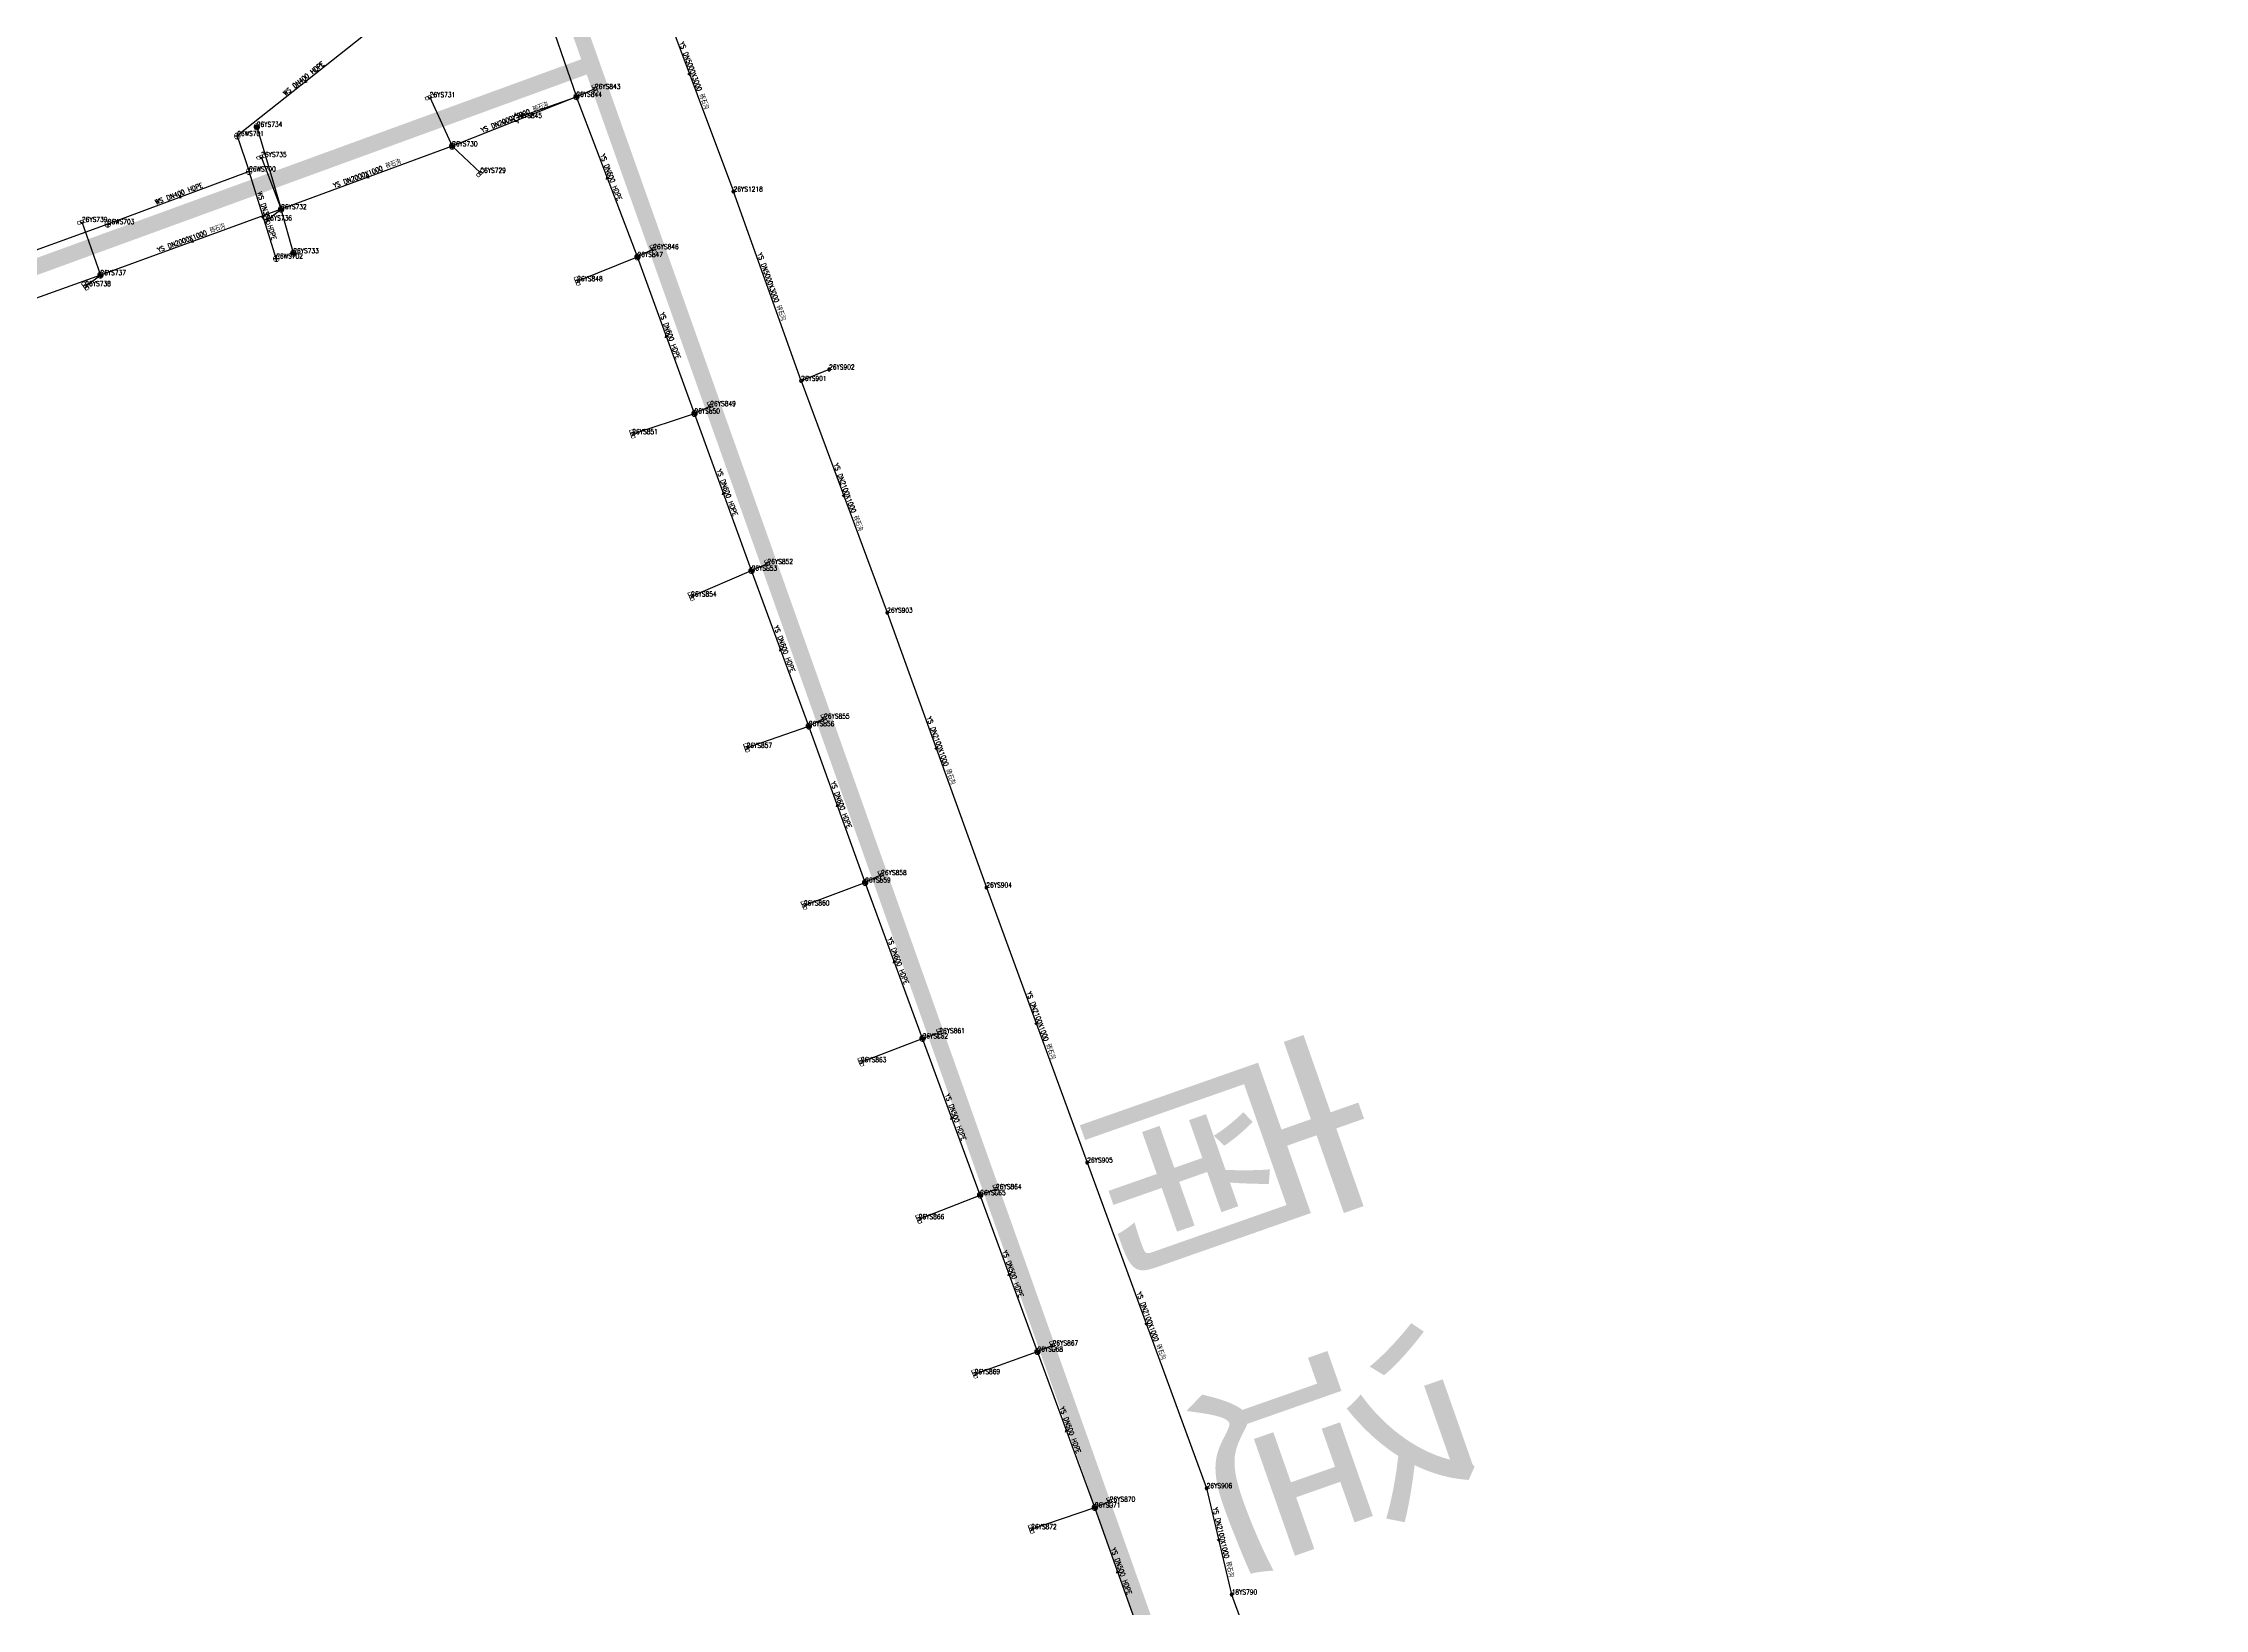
# Model space of a CAD drawing. Extents: x 78813 to 99477, y 2421021 to 2448125.
# Drawn here: x 88101.1 to 88502.1, y 2423103.4 to 2423393.8 of the extents above; entities that cross this region are included whole.
import ezdxf
from ezdxf.enums import TextEntityAlignment as Align

# ---------------------------------------------------------------- set-up
doc = ezdxf.new("R2010")
doc.units = 0
doc.set_wipeout_variables(frame=1)
doc.layers.get('0').update_dxf_attribs({"linetype": 'CONTINUOUS'})
for name, color, linetype in [('DX_WS', 16, 'CONTINUOUS'), ('DX_YS', 42, 'CONTINUOUS'), ('道路', 5, 'CONTINUOUS')]:
    doc.layers.add(name, color=color, linetype=linetype)
doc.layers.add('WSLINE', color=7, linetype='CONTINUOUS', true_color=0x7f0000)
doc.layers.add('YSLINE', color=7, linetype='CONTINUOUS', true_color=0xcc9900)
doc.layers.add('道路名称', color=7, linetype='CONTINUOUS', lineweight=0)
doc.styles.add('CcNameZT', font='txt.SHX', dxfattribs={"width": 0.8, "bigfont": 'HZTXT.SHX'})
doc.styles.add('PointNameZT', font='txt.SHX', dxfattribs={"width": 0.8, "bigfont": 'HZTXT.SHX'})
doc.styles.add('宋体0.7', font='', dxfattribs={"width": 0.7})
doc.styles.get('宋体0.7').set_extended_font_data('SimSun')

# ---------------------------------------------------------------- blocks, each defined once
blk = doc.blocks.new('PS污水井')
blk.add_lwpolyline([(1, 0), (1, 0.07), (0.99, 0.14), (0.98, 0.21), (0.96, 0.28), (0.94, 0.34), (0.91, 0.41), (0.88, 0.47), (0.85, 0.53), (0.81, 0.59), (0.77, 0.64), (0.72, 0.69), (0.67, 0.74), (0.62, 0.79), (0.56, 0.83), (0.5, 0.87), (0.44, 0.9), (0.37, 0.93), (0.31, 0.95), (0.24, 0.97), (0.17, 0.98), (0.1, 0.99), (0.03, 1), (-0.03, 1), (-0.1, 0.99), (-0.17, 0.98), (-0.24, 0.97), (-0.31, 0.95), (-0.37, 0.93), (-0.44, 0.9), (-0.5, 0.87), (-0.56, 0.83), (-0.62, 0.79), (-0.67, 0.74), (-0.72, 0.69), (-0.77, 0.64), (-0.81, 0.59), (-0.85, 0.53), (-0.88, 0.47), (-0.91, 0.41), (-0.94, 0.34), (-0.96, 0.28), (-0.98, 0.21), (-0.99, 0.14), (-1, 0.07), (-1, 0), (-1, -0.07), (-0.99, -0.14), (-0.98, -0.21), (-0.96, -0.28), (-0.94, -0.34), (-0.91, -0.41), (-0.88, -0.47), (-0.85, -0.53), (-0.81, -0.59), (-0.77, -0.64), (-0.72, -0.69), (-0.67, -0.74), (-0.62, -0.79), (-0.56, -0.83), (-0.5, -0.87), (-0.44, -0.9), (-0.37, -0.93), (-0.31, -0.95), (-0.24, -0.97), (-0.17, -0.98), (-0.1, -0.99), (-0.03, -1), (0.03, -1), (0.1, -0.99), (0.17, -0.98), (0.24, -0.97), (0.31, -0.95), (0.37, -0.93), (0.44, -0.9), (0.5, -0.87), (0.56, -0.83), (0.62, -0.79), (0.67, -0.74), (0.72, -0.69), (0.77, -0.64), (0.81, -0.59), (0.85, -0.53), (0.88, -0.47), (0.91, -0.41), (0.94, -0.34), (0.96, -0.28), (0.98, -0.21), (0.99, -0.14), (1, 0)], close=True)
blk.add_wipeout([(1, 0), (1, 0.07), (0.99, 0.14), (0.98, 0.21), (0.96, 0.28), (0.94, 0.34), (0.91, 0.41), (0.88, 0.47), (0.85, 0.53), (0.81, 0.59), (0.77, 0.64), (0.72, 0.69), (0.67, 0.74), (0.62, 0.79), (0.56, 0.83), (0.5, 0.87), (0.44, 0.9), (0.37, 0.93), (0.31, 0.95), (0.24, 0.97), (0.17, 0.98), (0.1, 0.99), (0.03, 1), (-0.03, 1), (-0.1, 0.99), (-0.17, 0.98), (-0.24, 0.97), (-0.31, 0.95), (-0.37, 0.93), (-0.44, 0.9), (-0.5, 0.87), (-0.56, 0.83), (-0.62, 0.79), (-0.67, 0.74), (-0.72, 0.69), (-0.77, 0.64), (-0.81, 0.59), (-0.85, 0.53), (-0.88, 0.47), (-0.91, 0.41), (-0.94, 0.34), (-0.96, 0.28), (-0.98, 0.21), (-0.99, 0.14), (-1, 0.07), (-1, 0), (-1, -0.07), (-0.99, -0.14), (-0.98, -0.21), (-0.96, -0.28), (-0.94, -0.34), (-0.91, -0.41), (-0.88, -0.47), (-0.85, -0.53), (-0.81, -0.59), (-0.77, -0.64), (-0.72, -0.69), (-0.67, -0.74), (-0.62, -0.79), (-0.56, -0.83), (-0.5, -0.87), (-0.44, -0.9), (-0.37, -0.93), (-0.31, -0.95), (-0.24, -0.97), (-0.17, -0.98), (-0.1, -0.99), (-0.03, -1), (0.03, -1), (0.1, -0.99), (0.17, -0.98), (0.24, -0.97), (0.31, -0.95), (0.37, -0.93), (0.44, -0.9), (0.5, -0.87), (0.56, -0.83), (0.62, -0.79), (0.67, -0.74), (0.72, -0.69), (0.77, -0.64), (0.81, -0.59), (0.85, -0.53), (0.88, -0.47), (0.91, -0.41), (0.94, -0.34), (0.96, -0.28), (0.98, -0.21), (0.99, -0.14)])
for p, q in [((-1, 0), (0, 0)), ((0, 1), (0, 0)), ((0, 0), (0, -1)), ((0, 0), (1, 0))]:
    blk.add_line(p, q)
blk = doc.blocks.new('GC546')
at = {"color": 0}
for p in [(0.866, 0.5), (0.866, -0.5)]:
    blk.add_line(p, (0, 0), dxfattribs=at)
blk = doc.blocks.new('PS非普查')
blk.add_lwpolyline([(3.7, 0), (5.3, 0)])
blk.add_wipeout([(0.5, 0), (0.5, 0.03), (0.5, 0.07), (0.49, 0.1), (0.48, 0.14), (0.47, 0.17), (0.46, 0.2), (0.44, 0.23), (0.42, 0.26), (0.4, 0.29), (0.38, 0.32), (0.36, 0.35), (0.33, 0.37), (0.31, 0.39), (0.28, 0.41), (0.25, 0.43), (0.22, 0.45), (0.19, 0.46), (0.15, 0.48), (0.12, 0.49), (0.09, 0.49), (0.05, 0.5), (0.02, 0.5), (-0.02, 0.5), (-0.05, 0.5), (-0.09, 0.49), (-0.12, 0.49), (-0.15, 0.48), (-0.19, 0.46), (-0.22, 0.45), (-0.25, 0.43), (-0.28, 0.41), (-0.31, 0.39), (-0.33, 0.37), (-0.36, 0.35), (-0.38, 0.32), (-0.4, 0.29), (-0.42, 0.26), (-0.44, 0.23), (-0.46, 0.2), (-0.47, 0.17), (-0.48, 0.14), (-0.49, 0.1), (-0.5, 0.07), (-0.5, 0.03), (-0.5, 0), (-0.5, -0.03), (-0.5, -0.07), (-0.49, -0.1), (-0.48, -0.14), (-0.47, -0.17), (-0.46, -0.2), (-0.44, -0.23), (-0.42, -0.26), (-0.4, -0.29), (-0.38, -0.32), (-0.36, -0.35), (-0.33, -0.37), (-0.31, -0.39), (-0.28, -0.41), (-0.25, -0.43), (-0.22, -0.45), (-0.19, -0.46), (-0.15, -0.48), (-0.12, -0.49), (-0.09, -0.49), (-0.05, -0.5), (-0.02, -0.5), (0.02, -0.5), (0.05, -0.5), (0.09, -0.49), (0.12, -0.49), (0.15, -0.48), (0.19, -0.46), (0.22, -0.45), (0.25, -0.43), (0.28, -0.41), (0.31, -0.39), (0.33, -0.37), (0.36, -0.35), (0.38, -0.32), (0.4, -0.29), (0.42, -0.26), (0.44, -0.23), (0.46, -0.2), (0.47, -0.17), (0.48, -0.14), (0.49, -0.1), (0.5, -0.07)])
blk.add_line((0.5, 0), (2.1, 0))
blk.add_lwpolyline([(0.5, 0), (0.5, 0.03), (0.5, 0.07), (0.49, 0.1), (0.48, 0.14), (0.47, 0.17), (0.46, 0.2), (0.44, 0.23), (0.42, 0.26), (0.4, 0.29), (0.38, 0.32), (0.36, 0.35), (0.33, 0.37), (0.31, 0.39), (0.28, 0.41), (0.25, 0.43), (0.22, 0.45), (0.19, 0.46), (0.15, 0.48), (0.12, 0.49), (0.09, 0.49), (0.05, 0.5), (0.02, 0.5), (-0.02, 0.5), (-0.05, 0.5), (-0.09, 0.49), (-0.12, 0.49), (-0.15, 0.48), (-0.19, 0.46), (-0.22, 0.45), (-0.25, 0.43), (-0.28, 0.41), (-0.31, 0.39), (-0.33, 0.37), (-0.36, 0.35), (-0.38, 0.32), (-0.4, 0.29), (-0.42, 0.26), (-0.44, 0.23), (-0.46, 0.2), (-0.47, 0.17), (-0.48, 0.14), (-0.49, 0.1), (-0.5, 0.07), (-0.5, 0.03), (-0.5, 0), (-0.5, -0.03), (-0.5, -0.07), (-0.49, -0.1), (-0.48, -0.14), (-0.47, -0.17), (-0.46, -0.2), (-0.44, -0.23), (-0.42, -0.26), (-0.4, -0.29), (-0.38, -0.32), (-0.36, -0.35), (-0.33, -0.37), (-0.31, -0.39), (-0.28, -0.41), (-0.25, -0.43), (-0.22, -0.45), (-0.19, -0.46), (-0.15, -0.48), (-0.12, -0.49), (-0.09, -0.49), (-0.05, -0.5), (-0.02, -0.5), (0.02, -0.5), (0.05, -0.5), (0.09, -0.49), (0.12, -0.49), (0.15, -0.48), (0.19, -0.46), (0.22, -0.45), (0.25, -0.43), (0.28, -0.41), (0.31, -0.39), (0.33, -0.37), (0.36, -0.35), (0.38, -0.32), (0.4, -0.29), (0.42, -0.26), (0.44, -0.23), (0.46, -0.2), (0.47, -0.17), (0.48, -0.14), (0.49, -0.1), (0.5, -0.07), (0.5, 0)], close=True)
blk = doc.blocks.new('PS管线点')
blk.add_wipeout([(0.5, 0), (0.5, 0.03), (0.5, 0.07), (0.49, 0.1), (0.48, 0.14), (0.47, 0.17), (0.46, 0.2), (0.44, 0.23), (0.42, 0.26), (0.4, 0.29), (0.38, 0.32), (0.36, 0.35), (0.33, 0.37), (0.31, 0.39), (0.28, 0.41), (0.25, 0.43), (0.22, 0.45), (0.19, 0.46), (0.15, 0.48), (0.12, 0.49), (0.09, 0.49), (0.05, 0.5), (0.02, 0.5), (-0.02, 0.5), (-0.05, 0.5), (-0.09, 0.49), (-0.12, 0.49), (-0.15, 0.48), (-0.19, 0.46), (-0.22, 0.45), (-0.25, 0.43), (-0.28, 0.41), (-0.31, 0.39), (-0.33, 0.37), (-0.36, 0.35), (-0.38, 0.32), (-0.4, 0.29), (-0.42, 0.26), (-0.44, 0.23), (-0.46, 0.2), (-0.47, 0.17), (-0.48, 0.14), (-0.49, 0.1), (-0.5, 0.07), (-0.5, 0.03), (-0.5, 0), (-0.5, -0.03), (-0.5, -0.07), (-0.49, -0.1), (-0.48, -0.14), (-0.47, -0.17), (-0.46, -0.2), (-0.44, -0.23), (-0.42, -0.26), (-0.4, -0.29), (-0.38, -0.32), (-0.36, -0.35), (-0.33, -0.37), (-0.31, -0.39), (-0.28, -0.41), (-0.25, -0.43), (-0.22, -0.45), (-0.19, -0.46), (-0.15, -0.48), (-0.12, -0.49), (-0.09, -0.49), (-0.05, -0.5), (-0.02, -0.5), (0.02, -0.5), (0.05, -0.5), (0.09, -0.49), (0.12, -0.49), (0.15, -0.48), (0.19, -0.46), (0.22, -0.45), (0.25, -0.43), (0.28, -0.41), (0.31, -0.39), (0.33, -0.37), (0.36, -0.35), (0.38, -0.32), (0.4, -0.29), (0.42, -0.26), (0.44, -0.23), (0.46, -0.2), (0.47, -0.17), (0.48, -0.14), (0.49, -0.1), (0.5, -0.07)])
blk.add_lwpolyline([(0.5, 0), (0.5, 0.03), (0.5, 0.07), (0.49, 0.1), (0.48, 0.14), (0.47, 0.17), (0.46, 0.2), (0.44, 0.23), (0.42, 0.26), (0.4, 0.29), (0.38, 0.32), (0.36, 0.35), (0.33, 0.37), (0.31, 0.39), (0.28, 0.41), (0.25, 0.43), (0.22, 0.45), (0.19, 0.46), (0.15, 0.48), (0.12, 0.49), (0.09, 0.49), (0.05, 0.5), (0.02, 0.5), (-0.02, 0.5), (-0.05, 0.5), (-0.09, 0.49), (-0.12, 0.49), (-0.15, 0.48), (-0.19, 0.46), (-0.22, 0.45), (-0.25, 0.43), (-0.28, 0.41), (-0.31, 0.39), (-0.33, 0.37), (-0.36, 0.35), (-0.38, 0.32), (-0.4, 0.29), (-0.42, 0.26), (-0.44, 0.23), (-0.46, 0.2), (-0.47, 0.17), (-0.48, 0.14), (-0.49, 0.1), (-0.5, 0.07), (-0.5, 0.03), (-0.5, 0), (-0.5, -0.03), (-0.5, -0.07), (-0.49, -0.1), (-0.48, -0.14), (-0.47, -0.17), (-0.46, -0.2), (-0.44, -0.23), (-0.42, -0.26), (-0.4, -0.29), (-0.38, -0.32), (-0.36, -0.35), (-0.33, -0.37), (-0.31, -0.39), (-0.28, -0.41), (-0.25, -0.43), (-0.22, -0.45), (-0.19, -0.46), (-0.15, -0.48), (-0.12, -0.49), (-0.09, -0.49), (-0.05, -0.5), (-0.02, -0.5), (0.02, -0.5), (0.05, -0.5), (0.09, -0.49), (0.12, -0.49), (0.15, -0.48), (0.19, -0.46), (0.22, -0.45), (0.25, -0.43), (0.28, -0.41), (0.31, -0.39), (0.33, -0.37), (0.36, -0.35), (0.38, -0.32), (0.4, -0.29), (0.42, -0.26), (0.44, -0.23), (0.46, -0.2), (0.47, -0.17), (0.48, -0.14), (0.49, -0.1), (0.5, -0.07), (0.5, 0)], close=True)
blk = doc.blocks.new('PS雨水井')
blk.add_lwpolyline([(1, 0), (1, 0.07), (0.99, 0.14), (0.98, 0.21), (0.96, 0.28), (0.94, 0.34), (0.91, 0.41), (0.88, 0.47), (0.85, 0.53), (0.81, 0.59), (0.77, 0.64), (0.72, 0.69), (0.67, 0.74), (0.62, 0.79), (0.56, 0.83), (0.5, 0.87), (0.44, 0.9), (0.37, 0.93), (0.31, 0.95), (0.24, 0.97), (0.17, 0.98), (0.1, 0.99), (0.03, 1), (-0.03, 1), (-0.1, 0.99), (-0.17, 0.98), (-0.24, 0.97), (-0.31, 0.95), (-0.37, 0.93), (-0.44, 0.9), (-0.5, 0.87), (-0.56, 0.83), (-0.62, 0.79), (-0.67, 0.74), (-0.72, 0.69), (-0.77, 0.64), (-0.81, 0.59), (-0.85, 0.53), (-0.88, 0.47), (-0.91, 0.41), (-0.94, 0.34), (-0.96, 0.28), (-0.98, 0.21), (-0.99, 0.14), (-1, 0.07), (-1, 0), (-1, -0.07), (-0.99, -0.14), (-0.98, -0.21), (-0.96, -0.28), (-0.94, -0.34), (-0.91, -0.41), (-0.88, -0.47), (-0.85, -0.53), (-0.81, -0.59), (-0.77, -0.64), (-0.72, -0.69), (-0.67, -0.74), (-0.62, -0.79), (-0.56, -0.83), (-0.5, -0.87), (-0.44, -0.9), (-0.37, -0.93), (-0.31, -0.95), (-0.24, -0.97), (-0.17, -0.98), (-0.1, -0.99), (-0.03, -1), (0.03, -1), (0.1, -0.99), (0.17, -0.98), (0.24, -0.97), (0.31, -0.95), (0.37, -0.93), (0.44, -0.9), (0.5, -0.87), (0.56, -0.83), (0.62, -0.79), (0.67, -0.74), (0.72, -0.69), (0.77, -0.64), (0.81, -0.59), (0.85, -0.53), (0.88, -0.47), (0.91, -0.41), (0.94, -0.34), (0.96, -0.28), (0.98, -0.21), (0.99, -0.14), (1, 0)], close=True)
blk.add_wipeout([(1, 0), (1, 0.07), (0.99, 0.14), (0.98, 0.21), (0.96, 0.28), (0.94, 0.34), (0.91, 0.41), (0.88, 0.47), (0.85, 0.53), (0.81, 0.59), (0.77, 0.64), (0.72, 0.69), (0.67, 0.74), (0.62, 0.79), (0.56, 0.83), (0.5, 0.87), (0.44, 0.9), (0.37, 0.93), (0.31, 0.95), (0.24, 0.97), (0.17, 0.98), (0.1, 0.99), (0.03, 1), (-0.03, 1), (-0.1, 0.99), (-0.17, 0.98), (-0.24, 0.97), (-0.31, 0.95), (-0.37, 0.93), (-0.44, 0.9), (-0.5, 0.87), (-0.56, 0.83), (-0.62, 0.79), (-0.67, 0.74), (-0.72, 0.69), (-0.77, 0.64), (-0.81, 0.59), (-0.85, 0.53), (-0.88, 0.47), (-0.91, 0.41), (-0.94, 0.34), (-0.96, 0.28), (-0.98, 0.21), (-0.99, 0.14), (-1, 0.07), (-1, 0), (-1, -0.07), (-0.99, -0.14), (-0.98, -0.21), (-0.96, -0.28), (-0.94, -0.34), (-0.91, -0.41), (-0.88, -0.47), (-0.85, -0.53), (-0.81, -0.59), (-0.77, -0.64), (-0.72, -0.69), (-0.67, -0.74), (-0.62, -0.79), (-0.56, -0.83), (-0.5, -0.87), (-0.44, -0.9), (-0.37, -0.93), (-0.31, -0.95), (-0.24, -0.97), (-0.17, -0.98), (-0.1, -0.99), (-0.03, -1), (0.03, -1), (0.1, -0.99), (0.17, -0.98), (0.24, -0.97), (0.31, -0.95), (0.37, -0.93), (0.44, -0.9), (0.5, -0.87), (0.56, -0.83), (0.62, -0.79), (0.67, -0.74), (0.72, -0.69), (0.77, -0.64), (0.81, -0.59), (0.85, -0.53), (0.88, -0.47), (0.91, -0.41), (0.94, -0.34), (0.96, -0.28), (0.98, -0.21), (0.99, -0.14)])
for p, q in [((-1, 0), (0, 0)), ((-0.88, 0.48), (0, 0.47)), ((0, 1), (0, 0)), ((0, 0.47), (0.88, 0.47)), ((0, 0), (0, -1)), ((0, 0), (1, 0)), ((-0.88, -0.48), (0, -0.48)), ((0, -0.48), (0.88, -0.48))]:
    blk.add_line(p, q)
blk = doc.blocks.new('PS雨篦')
blk.add_lwpolyline([(-1.5, 0.5), (0, 0.5), (1.5, 0.5), (1.5, -0.5), (0, -0.5), (-1.5, -0.5)], close=True)
blk.add_wipeout([(-1.5, 0.5), (0, 0.5), (1.5, 0.5), (1.5, -0.5), (0, -0.5), (-1.5, -0.5)])
for p, q in [((-0.51, -0.5), (-0.51, 0.5)), ((0.49, -0.5), (0.49, 0.5))]:
    blk.add_line(p, q)
blk = doc.blocks.new('PS预留口')
blk.add_lwpolyline([(4.2, 0), (5.8, 0)])
blk.add_wipeout([(1, 0), (1, 0.07), (0.99, 0.14), (0.98, 0.21), (0.96, 0.28), (0.94, 0.34), (0.91, 0.41), (0.88, 0.47), (0.85, 0.53), (0.81, 0.59), (0.77, 0.64), (0.72, 0.69), (0.67, 0.74), (0.62, 0.79), (0.56, 0.83), (0.5, 0.87), (0.44, 0.9), (0.37, 0.93), (0.31, 0.95), (0.24, 0.97), (0.17, 0.98), (0.1, 0.99), (0.03, 1), (-0.03, 1), (-0.1, 0.99), (-0.17, 0.98), (-0.24, 0.97), (-0.31, 0.95), (-0.37, 0.93), (-0.44, 0.9), (-0.5, 0.87), (-0.56, 0.83), (-0.62, 0.79), (-0.67, 0.74), (-0.72, 0.69), (-0.77, 0.64), (-0.81, 0.59), (-0.85, 0.53), (-0.88, 0.47), (-0.91, 0.41), (-0.94, 0.34), (-0.96, 0.28), (-0.98, 0.21), (-0.99, 0.14), (-1, 0.07), (-1, 0), (-1, -0.07), (-0.99, -0.14), (-0.98, -0.21), (-0.96, -0.28), (-0.94, -0.34), (-0.91, -0.41), (-0.88, -0.47), (-0.85, -0.53), (-0.81, -0.59), (-0.77, -0.64), (-0.72, -0.69), (-0.67, -0.74), (-0.62, -0.79), (-0.56, -0.83), (-0.5, -0.87), (-0.44, -0.9), (-0.37, -0.93), (-0.31, -0.95), (-0.24, -0.97), (-0.17, -0.98), (-0.1, -0.99), (-0.03, -1), (0.03, -1), (0.1, -0.99), (0.17, -0.98), (0.24, -0.97), (0.31, -0.95), (0.37, -0.93), (0.44, -0.9), (0.5, -0.87), (0.56, -0.83), (0.62, -0.79), (0.67, -0.74), (0.72, -0.69), (0.77, -0.64), (0.81, -0.59), (0.85, -0.53), (0.88, -0.47), (0.91, -0.41), (0.94, -0.34), (0.96, -0.28), (0.98, -0.21), (0.99, -0.14)])
blk.add_line((1, 0), (2.6, 0))
blk.add_lwpolyline([(1, 0), (1, 0.07), (0.99, 0.14), (0.98, 0.21), (0.96, 0.28), (0.94, 0.34), (0.91, 0.41), (0.88, 0.47), (0.85, 0.53), (0.81, 0.59), (0.77, 0.64), (0.72, 0.69), (0.67, 0.74), (0.62, 0.79), (0.56, 0.83), (0.5, 0.87), (0.44, 0.9), (0.37, 0.93), (0.31, 0.95), (0.24, 0.97), (0.17, 0.98), (0.1, 0.99), (0.03, 1), (-0.03, 1), (-0.1, 0.99), (-0.17, 0.98), (-0.24, 0.97), (-0.31, 0.95), (-0.37, 0.93), (-0.44, 0.9), (-0.5, 0.87), (-0.56, 0.83), (-0.62, 0.79), (-0.67, 0.74), (-0.72, 0.69), (-0.77, 0.64), (-0.81, 0.59), (-0.85, 0.53), (-0.88, 0.47), (-0.91, 0.41), (-0.94, 0.34), (-0.96, 0.28), (-0.98, 0.21), (-0.99, 0.14), (-1, 0.07), (-1, 0), (-1, -0.07), (-0.99, -0.14), (-0.98, -0.21), (-0.96, -0.28), (-0.94, -0.34), (-0.91, -0.41), (-0.88, -0.47), (-0.85, -0.53), (-0.81, -0.59), (-0.77, -0.64), (-0.72, -0.69), (-0.67, -0.74), (-0.62, -0.79), (-0.56, -0.83), (-0.5, -0.87), (-0.44, -0.9), (-0.37, -0.93), (-0.31, -0.95), (-0.24, -0.97), (-0.17, -0.98), (-0.1, -0.99), (-0.03, -1), (0.03, -1), (0.1, -0.99), (0.17, -0.98), (0.24, -0.97), (0.31, -0.95), (0.37, -0.93), (0.44, -0.9), (0.5, -0.87), (0.56, -0.83), (0.62, -0.79), (0.67, -0.74), (0.72, -0.69), (0.77, -0.64), (0.81, -0.59), (0.85, -0.53), (0.88, -0.47), (0.91, -0.41), (0.94, -0.34), (0.96, -0.28), (0.98, -0.21), (0.99, -0.14), (1, 0)], close=True)
for points in [[(0, 1), (0, 2)], [(0, -2), (0, -1)]]:
    blk.add_lwpolyline(points)
blk = doc.blocks.new('测量点')
h = blk.add_hatch(color=256)
edge = h.paths.add_edge_path()
edge.add_arc((0, 0), 0.5, 0, 360)
blk.add_circle((0, 0), 0.5)

msp = doc.modelspace()

# ---------------------------------------------------------------- block references
at = {"layer": 'DX_WS', "yscale": 0.5, "zscale": 0.5}
for p, xscale, rotation in [((88149.58, 2423386.44, 2.89), 0.5000000001373281, 38.45636518555058), ((88126.21, 2423365.09, 2.65), 0.4999999999875253, 20.42564089296375), ((88141.84, 2423361.89, 1.96), 0.5000000000321487, 287.3354451242521)]:
    msp.add_blockref('GC546', p, dxfattribs=dict(at, xscale=xscale, rotation=rotation))
at = {"layer": 'DX_YS', "yscale": 0.5, "zscale": 0.5}
for p, xscale, rotation in [((88221.08, 2423387.85, -1.15), 0.500000000149617, 110.5694172021881), ((88188.49, 2423379.24, 2.43), 0.5000000000222252, 21.74868490741629), ((88161.11, 2423368.81, 2.65), 0.5000000000110454, 20.21263038236683), ((88205.68, 2423368.98, 3.14), 0.4999999998007752, 290.8732920298253), ((88128.5, 2423356.86, 2.64), 0.5000000000127987, 20.03440650446926), ((88216.64, 2423339.6, 3.37), 0.5000000002000592, 290.0057566967272), ((88227.23, 2423310.51, 3.52), 0.5000000000698885, 290.0052077772926), ((88249.69, 2423309.64, 2.08), 0.4999999998813074, 110.391828295695), ((88237.84, 2423281.52, 3.54), 0.5000000000820137, 290.2074516605456), ((88266.87, 2423262.66, 3.82), 0.4999999998833749, 109.8477008229012), ((88248.37, 2423252.6, 3.57), 0.5000000001145417, 289.7985267816599), ((88258.92, 2423223.64, 3.6), 0.5000000000575681, 290.2266050830976), ((88285.43, 2423211.67, 3.91), 0.4999999998691492, 110.1374254206854), ((88269.58, 2423194.66, 3.66), 0.4999999999583319, 290.1828142004499), ((88280.23, 2423165.61, 3.74), 0.4999999998700526, 290.0779174743126), ((88305.86, 2423155.96, 4.09), 0.5000000000477652, 110.1422124394921), ((88290.86, 2423136.63, 3.79), 0.5000000001934155, 290.2323904147623), ((88319.25, 2423115.9, 4.22), 0.500000000091418, 103.2184935408299), ((88300.35, 2423110.46, 3.9), 0.500000000081798, 289.5443627423036)]:
    msp.add_blockref('GC546', p, dxfattribs=dict(at, xscale=xscale, rotation=rotation))

# ---------------------------------------------------------------- texts
at = {"layer": 'DX_WS', "style": 'CcNameZT', "width": 0.8}
for s, rotation, p in [(' WS DN400 HDPE', 38.4564, (88149.42, 2423386.64, 2.82)), (' WS DN400 HDPE', 20.4256, (88126.12, 2423365.32, 2.74)), (' WS DN300 HDPE', 287.3354, (88142.08, 2423361.96, 1.88))]:
    msp.add_text(s, height=0.9, rotation=rotation, dxfattribs=at).set_placement(p, align=Align.CENTER)
at = {"layer": 'DX_WS', "style": 'PointNameZT', "width": 0.8}
for s, p in [('26WS701', (88137.13, 2423376.55, 2.97)), ('26WS700', (88139.32, 2423369.97, 2.74)), ('26WS703', (88113.1, 2423360.21, 2.5)), ('26WS702', (88144.36, 2423353.81, 1.88))]:
    msp.add_text(s, height=0.9, dxfattribs=at).set_placement(p)
at = {"layer": 'DX_YS', "style": 'CcNameZT', "width": 0.8}
for s, rotation, p in [(' YS DN5000X3000 砖石沟', 290.5694, (88221.31, 2423387.93, -1.15)), (' YS DN2000X1000 砖石沟', 21.7487, (88188.4, 2423379.48, 2.52)), (' YS DN2000X1000 砖石沟', 20.2126, (88161.03, 2423369.04, 2.61)), (' YS DN600 HDPE', 290.8733, (88205.92, 2423369.07, 3.23)), (' YS DN2000X1000 砖石沟', 20.0344, (88128.41, 2423357.1, 2.68)), (' YS DN5000X3000 砖石沟', 289.6098, (88235.68, 2423348.77, -1.14)), (' YS DN600 HDPE', 290.0058, (88216.87, 2423339.68, 3.51)), (' YS DN600 HDPE', 290.0052, (88227.46, 2423310.59, 3.53)), (' YS DN2100X1000 砖石沟', 290.3918, (88249.92, 2423309.73, 0.37)), (' YS DN600 HDPE', 290.2075, (88238.07, 2423281.61, 3.56)), (' YS DN2100X1000 砖石沟', 289.8477, (88267.11, 2423262.74, 3.78)), (' YS DN600 HDPE', 289.7985, (88248.6, 2423252.68, 3.59)), (' YS DN600 HDPE', 290.2266, (88259.15, 2423223.73, 3.61)), (' YS DN2100X1000 砖石沟', 290.1374, (88285.66, 2423211.75, 3.86)), (' YS DN500 HDPE', 290.1828, (88269.81, 2423194.75, 3.71)), (' YS DN500 HDPE', 290.0779, (88280.46, 2423165.69, 3.76)), (' YS DN2100X1000 砖石沟', 290.1422, (88306.09, 2423156.05, 3.96)), (' YS DN500 HDPE', 290.2324, (88291.1, 2423136.72, 3.85)), (' YS DN2100X1000 砖石沟', 283.2185, (88319.49, 2423115.96, 4.21)), (' YS DN500 HDPE', 289.5444, (88300.59, 2423110.55, 3.95))]:
    msp.add_text(s, height=0.9, rotation=rotation, dxfattribs=at).set_placement(p, align=Align.CENTER)
at = {"layer": 'DX_YS', "style": 'PointNameZT', "width": 0.8}
for s, p in [('26YS843', (88203.46, 2423385.28, 4.54)), ('26YS731', (88172.82, 2423383.75, 3.98)), ('26YS844', (88200.02, 2423383.84, 2.52)), ('26YS734', (88140.74, 2423378.25, 3.31)), ('26YS845', (88188.91, 2423379.89, 4.4)), ('26YS735', (88141.56, 2423372.67, 4.28)), ('26YS730', (88176.96, 2423374.65, 2.61)), ('26YS729', (88182.21, 2423369.72, 3.94)), ('26YS1218', (88229.18, 2423366.25, -1.14)), ('26YS739', (88108.31, 2423360.62, 4.22)), ('26YS736', (88142.53, 2423360.9, 4.15)), ('26YS732', (88145.26, 2423362.97, 2.68)), ('26YS733', (88147.52, 2423354.81, 3.12)), ('26YS847', (88211.35, 2423354.12, 3.23)), ('26YS846', (88214.27, 2423355.56, 4.48)), ('26YS738', (88108.94, 2423348.72, 4.21)), ('26YS737', (88111.73, 2423350.75, 2.6)), ('26YS848', (88200.16, 2423349.63, 4.47)), ('26YS902', (88246.9, 2423333.24, 1.42)), ('26YS901', (88241.7, 2423331.13, 0.37)), ('26YS850', (88221.92, 2423325.08, 3.51)), ('26YS849', (88224.87, 2423326.47, 4.51)), ('26YS851', (88210.4, 2423321.27, 4.41)), ('26YS852', (88235.47, 2423297.18, 4.46)), ('26YS853', (88232.53, 2423295.94, 3.53)), ('26YS854', (88221.3, 2423291.15, 4.47)), ('26YS903', (88257.68, 2423288.15, 3.78)), ('26YS855', (88245.97, 2423268.5, 4.53)), ('26YS856', (88243.14, 2423267.11, 3.56)), ('26YS857', (88231.59, 2423263.08, 4.47)), ('26YS859', (88253.59, 2423238.09, 3.59)), ('26YS858', (88256.56, 2423239.49, 4.56)), ('26YS904', (88276.07, 2423237.17, 3.86)), ('26YS860', (88242.23, 2423233.85, 4.62)), ('26YS862', (88264.24, 2423209.19, 3.61)), ('26YS861', (88267.34, 2423210.15, 4.69)), ('26YS863', (88252.79, 2423204.79, 4.7)), ('26YS905', (88294.78, 2423186.16, 3.96)), ('26YS865', (88274.92, 2423180.13, 3.71)), ('26YS864', (88277.86, 2423181.24, 4.79)), ('26YS866', (88263.52, 2423175.67, 4.79)), ('26YS867', (88288.37, 2423152.22, 4.97)), ('26YS868', (88285.54, 2423151.09, 3.76)), ('26YS869', (88273.89, 2423146.93, 4.99)), ('26YS906', (88316.93, 2423125.76, 4.21)), ('26YS871', (88296.19, 2423122.18, 3.85)), ('26YS870', (88298.95, 2423123.27, 4.98)), ('26YS872', (88284.38, 2423118.17, 5.05)), ('18YS790', (88321.57, 2423106.04, 4.72))]:
    msp.add_text(s, height=0.9, dxfattribs=at).set_placement(p)

# ---------------------------------------------------------------- next in the draw order: block references
at = {"layer": 'DX_WS', "xscale": 0.5, "yscale": 0.5, "zscale": 0.5}
for p in [(88137.13, 2423376.55, 2.97), (88139.32, 2423369.97, 2.74), (88113.1, 2423360.21, 2.5), (88144.36, 2423353.81, 1.88)]:
    msp.add_blockref('PS污水井', p, dxfattribs=at)
at = {"layer": 'DX_YS', "yscale": 0.5, "zscale": 0.5}
for name, p, xscale, rotation in [('PS雨篦', (88203.46, 2423385.28, 4.54), 0.5000000000248416, 112.7203464244866), ('PS雨篦', (88172.82, 2423383.75, 3.98), 0.5000000000337385, 204.4899320833792), ('PS预留口', (88188.91, 2423379.89, 4.4), 0.5000000000811866, 199.5920491537477), ('PS雨篦', (88182.21, 2423369.72, 3.94), 0.5000000000028613, 46.84652141489008), ('PS雨篦', (88108.31, 2423360.62, 4.22), 0.4999999999445733, 199.0920970103164), ('PS雨篦', (88200.16, 2423349.63, 4.47), 0.4999999999294167, 291.8402492935612), ('PS非普查', (88246.9, 2423333.24, 1.42), 0.5000000000236017, 202.0382536862547), ('PS雨篦', (88210.4, 2423321.27, 4.41), 0.4999999998491939, 288.2603353654002), ('PS雨篦', (88221.3, 2423291.15, 4.47), 0.5000000001703466, 293.0820894733781), ('PS雨篦', (88231.59, 2423263.08, 4.47), 0.4999999998823931, 289.2213150146726), ('PS雨篦', (88242.23, 2423233.85, 4.62), 0.5000000002000222, 290.4498478040081), ('PS雨篦', (88267.34, 2423210.15, 4.69), 0.5000000000841008, 107.135150747381), ('PS雨篦', (88252.79, 2423204.79, 4.7), 0.5000000000367669, 291.0247622247634), ('PS雨篦', (88263.52, 2423175.67, 4.79), 0.4999999999357807, 291.3780151060187), ('PS雨篦', (88273.89, 2423146.93, 4.99), 0.5000000001877836, 289.6276448032619), ('PS雨篦', (88284.38, 2423118.17, 5.05), 0.5000000000090496, 288.727041852545)]:
    msp.add_blockref(name, p, dxfattribs=dict(at, xscale=xscale, rotation=rotation))
at = {"layer": 'DX_YS', "xscale": 0.5, "yscale": 0.5, "zscale": 0.5}
for name, p in [('PS雨水井', (88200.02, 2423383.84, 2.52)), ('PS雨水井', (88140.74, 2423378.25, 3.31)), ('PS雨水井', (88176.96, 2423374.65, 2.61)), ('PS管线点', (88229.18, 2423366.25, -1.14)), ('PS雨水井', (88145.26, 2423362.97, 2.68)), ('PS雨水井', (88147.52, 2423354.81, 3.12)), ('PS雨水井', (88211.35, 2423354.12, 3.23)), ('PS雨水井', (88111.73, 2423350.75, 2.6)), ('PS管线点', (88241.7, 2423331.13, 0.37)), ('PS雨水井', (88221.92, 2423325.08, 3.51)), ('PS雨水井', (88232.53, 2423295.94, 3.53)), ('PS管线点', (88257.68, 2423288.15, 3.78)), ('PS雨水井', (88243.14, 2423267.11, 3.56)), ('PS雨水井', (88253.59, 2423238.09, 3.59)), ('PS管线点', (88276.07, 2423237.17, 3.86)), ('PS雨水井', (88264.24, 2423209.19, 3.61)), ('PS管线点', (88294.78, 2423186.16, 3.96)), ('PS雨水井', (88274.92, 2423180.13, 3.71)), ('PS雨水井', (88285.54, 2423151.09, 3.76)), ('PS管线点', (88316.93, 2423125.76, 4.21)), ('PS雨水井', (88296.19, 2423122.18, 3.85)), ('PS管线点', (88321.57, 2423106.04, 4.72))]:
    msp.add_blockref(name, p, dxfattribs=at)

# ---------------------------------------------------------------- next in the draw order: linework, layer by layer
at = {"layer": 'WSLINE'}
for p, q in [((88162.03, 2423396.33, 2.82), (88137.13, 2423376.55, 2.97)), ((88139.32, 2423369.97, 2.74), (88113.1, 2423360.21, 2.56))]:
    msp.add_line(p, q, dxfattribs=at)
at = {"layer": 'YSLINE'}
for p, q in [((88190.14, 2423412.65, 3.31), (88200.02, 2423383.84, 3.17)), ((88172.82, 2423383.75, 3.98), (88176.96, 2423374.65, 3.74)), ((88200.02, 2423383.84, 2.52), (88176.96, 2423374.65, 2.35)), ((88188.91, 2423379.89, 4.4), (88200.02, 2423383.84, 4.45)), ((88203.46, 2423385.28, 4.54), (88200.02, 2423383.84, 4.48)), ((88211.35, 2423354.12, 3.23), (88200.02, 2423383.84, 3.05)), ((88176.96, 2423374.65, 2.61), (88145.26, 2423362.97, 2.68)), ((88182.21, 2423369.72, 3.94), (88176.96, 2423374.65, 3.74)), ((88147.52, 2423354.81, 3.12), (88145.26, 2423362.97, 3.09)), ((88200.16, 2423349.63, 4.47), (88211.35, 2423354.12, 4.4)), ((88210.4, 2423321.27, 4.41), (88221.92, 2423325.08, 4.18)), ((88221.3, 2423291.15, 4.47), (88232.53, 2423295.94, 4.23)), ((88231.59, 2423263.08, 4.47), (88243.14, 2423267.11, 4.3)), ((88242.23, 2423233.85, 4.62), (88253.59, 2423238.09, 4.34)), ((88276.07, 2423237.17, 3.86), (88294.78, 2423186.16, 3.96)), ((88252.79, 2423204.79, 4.7), (88264.24, 2423209.19, 4.5)), ((88267.34, 2423210.15, 4.69), (88264.24, 2423209.19, 4.54)), ((88274.92, 2423180.13, 3.71), (88264.24, 2423209.19, 3.61)), ((88263.52, 2423175.67, 4.79), (88274.92, 2423180.13, 4.6)), ((88273.89, 2423146.93, 4.99), (88285.54, 2423151.09, 4.7)), ((88316.93, 2423125.76, 4.21), (88321.57, 2423106.04, 4.22)), ((88284.38, 2423118.17, 5.05), (88296.19, 2423122.18, 4.79)), ((88321.57, 2423106.04, 4.72), (88341.78, 2423050.15, 4.97))]:
    msp.add_line(p, q, dxfattribs=at)

# ---------------------------------------------------------------- next in the draw order: block references
at = {"layer": 'DX_YS', "yscale": 0.5, "zscale": 0.5}
for p, xscale, rotation in [((88141.56, 2423372.67, 4.28), 0.5000000000143124, 200.8925169031229), ((88142.53, 2423360.9, 4.15), 0.4999999998731693, 307.1373986249829), ((88214.27, 2423355.56, 4.48), 0.5000000001323874, 116.2033699732266), ((88108.94, 2423348.72, 4.21), 0.5000000000916334, 305.939421537696), ((88224.87, 2423326.47, 4.51), 0.4999999999370823, 115.3445010251726), ((88235.47, 2423297.18, 4.46), 0.5000000000661374, 112.8118769912244), ((88245.97, 2423268.5, 4.53), 0.5000000001016814, 116.2643100203222), ((88256.56, 2423239.49, 4.56), 0.4999999998463337, 115.3246037420419), ((88277.86, 2423181.24, 4.79), 0.5000000000628275, 110.6094011775573), ((88288.37, 2423152.22, 4.97), 0.4999999999810162, 111.8536580421409), ((88298.95, 2423123.27, 4.98), 0.4999999998367853, 111.5145026302421)]:
    msp.add_blockref('PS雨篦', p, dxfattribs=dict(at, xscale=xscale, rotation=rotation))
at = {"layer": 'DX_YS', "xscale": 0.5, "yscale": 0.5, "zscale": 0.5}
for p in [(88229.18, 2423366.25, -1.14), (88241.7, 2423331.13, -1.15)]:
    msp.add_blockref('测量点', p, dxfattribs=at)

# ---------------------------------------------------------------- next in the draw order: linework, layer by layer
at = {"layer": 'WSLINE'}
for p, q in [((88137.13, 2423376.55, 2.97), (88139.32, 2423369.97, 2.74)), ((88144.36, 2423353.81, 1.88), (88139.32, 2423369.97, 2.04)), ((88113.1, 2423360.21, 2.5), (88080.16, 2423348.22, 2.51))]:
    msp.add_line(p, q, dxfattribs=at)
at = {"layer": 'YSLINE'}
for p, q in [((88140.74, 2423378.25, 3.31), (88145.26, 2423362.97, 3.09)), ((88141.56, 2423372.67, 4.28), (88145.26, 2423362.97, 3.97)), ((88145.26, 2423362.97, 2.68), (88111.73, 2423350.75, 2.6)), ((88142.53, 2423360.9, 4.15), (88145.26, 2423362.97, 3.97)), ((88108.31, 2423360.62, 4.22), (88111.73, 2423350.75, 4.12)), ((88214.27, 2423355.56, 4.48), (88211.35, 2423354.12, 4.48)), ((88221.92, 2423325.08, 3.51), (88211.35, 2423354.12, 3.23)), ((88111.73, 2423350.75, 2.6), (88078.77, 2423338.88, 2.5)), ((88108.94, 2423348.72, 4.21), (88111.73, 2423350.75, 4.12)), ((88224.87, 2423326.47, 4.51), (88221.92, 2423325.08, 4.45)), ((88232.53, 2423295.94, 3.53), (88221.92, 2423325.08, 3.51)), ((88235.47, 2423297.18, 4.46), (88232.53, 2423295.94, 4.38)), ((88243.14, 2423267.11, 3.56), (88232.53, 2423295.94, 3.53)), ((88257.68, 2423288.15, 3.78), (88276.07, 2423237.17, 3.86)), ((88245.97, 2423268.5, 4.53), (88243.14, 2423267.11, 4.44)), ((88253.59, 2423238.09, 3.59), (88243.14, 2423267.11, 3.56)), ((88256.56, 2423239.49, 4.56), (88253.59, 2423238.09, 4.52)), ((88264.24, 2423209.19, 3.61), (88253.59, 2423238.09, 3.59)), ((88294.78, 2423186.16, 3.96), (88316.93, 2423125.76, 4.21)), ((88277.86, 2423181.24, 4.79), (88274.92, 2423180.13, 4.66)), ((88285.54, 2423151.09, 3.76), (88274.92, 2423180.13, 3.71)), ((88288.37, 2423152.22, 4.97), (88285.54, 2423151.09, 4.7)), ((88296.19, 2423122.18, 3.85), (88285.54, 2423151.09, 3.73)), ((88298.95, 2423123.27, 4.98), (88296.19, 2423122.18, 4.84)), ((88304.51, 2423098.75, 3.95), (88296.19, 2423122.18, 3.85))]:
    msp.add_line(p, q, dxfattribs=at)
at = {"layer": '道路', "const_width": 3, "flags": 128}
msp.add_lwpolyline([(88202.36, 2423389.71), (87561.96, 2423156.06)], dxfattribs=at)

# ---------------------------------------------------------------- next in the draw order: block references
at = {"layer": 'DX_YS', "xscale": 0.5, "yscale": 0.5, "zscale": 0.5}
for p in [(88229.18, 2423366.25, -1.14), (88241.7, 2423331.13, -1.15)]:
    msp.add_blockref('PS管线点', p, dxfattribs=at)

# ---------------------------------------------------------------- next in the draw order: texts
at = {"layer": '道路名称', "style": '宋体0.7', "width": 0.7}
msp.add_text('南 迳 东 路', height=40, rotation=289.34, dxfattribs=at).set_placement((88296.04, 2423198.61))

# ---------------------------------------------------------------- next in the draw order: linework, layer by layer
at = {"layer": 'YSLINE'}
for p, q in [((88212.98, 2423409.44, -1.15), (88229.18, 2423366.25, -1.14)), ((88241.7, 2423331.13, -1.14), (88229.18, 2423366.25, -1.14)), ((88246.9, 2423333.24, 1.42), (88241.7, 2423331.13, -1.15)), ((88241.7, 2423331.13, 0.37), (88257.68, 2423288.15, 3.78))]:
    msp.add_line(p, q, dxfattribs=at)
at = {"layer": '道路', "const_width": 3, "flags": 128}
msp.add_lwpolyline([(88140.05, 2424984.04), (88069.32, 2424492.81), (87989.54, 2423935.99), (87988.07, 2423818.43), (88103.55, 2423669.54), (88500.57, 2422551.26)], dxfattribs=at)

doc.saveas('drawing.dxf')
